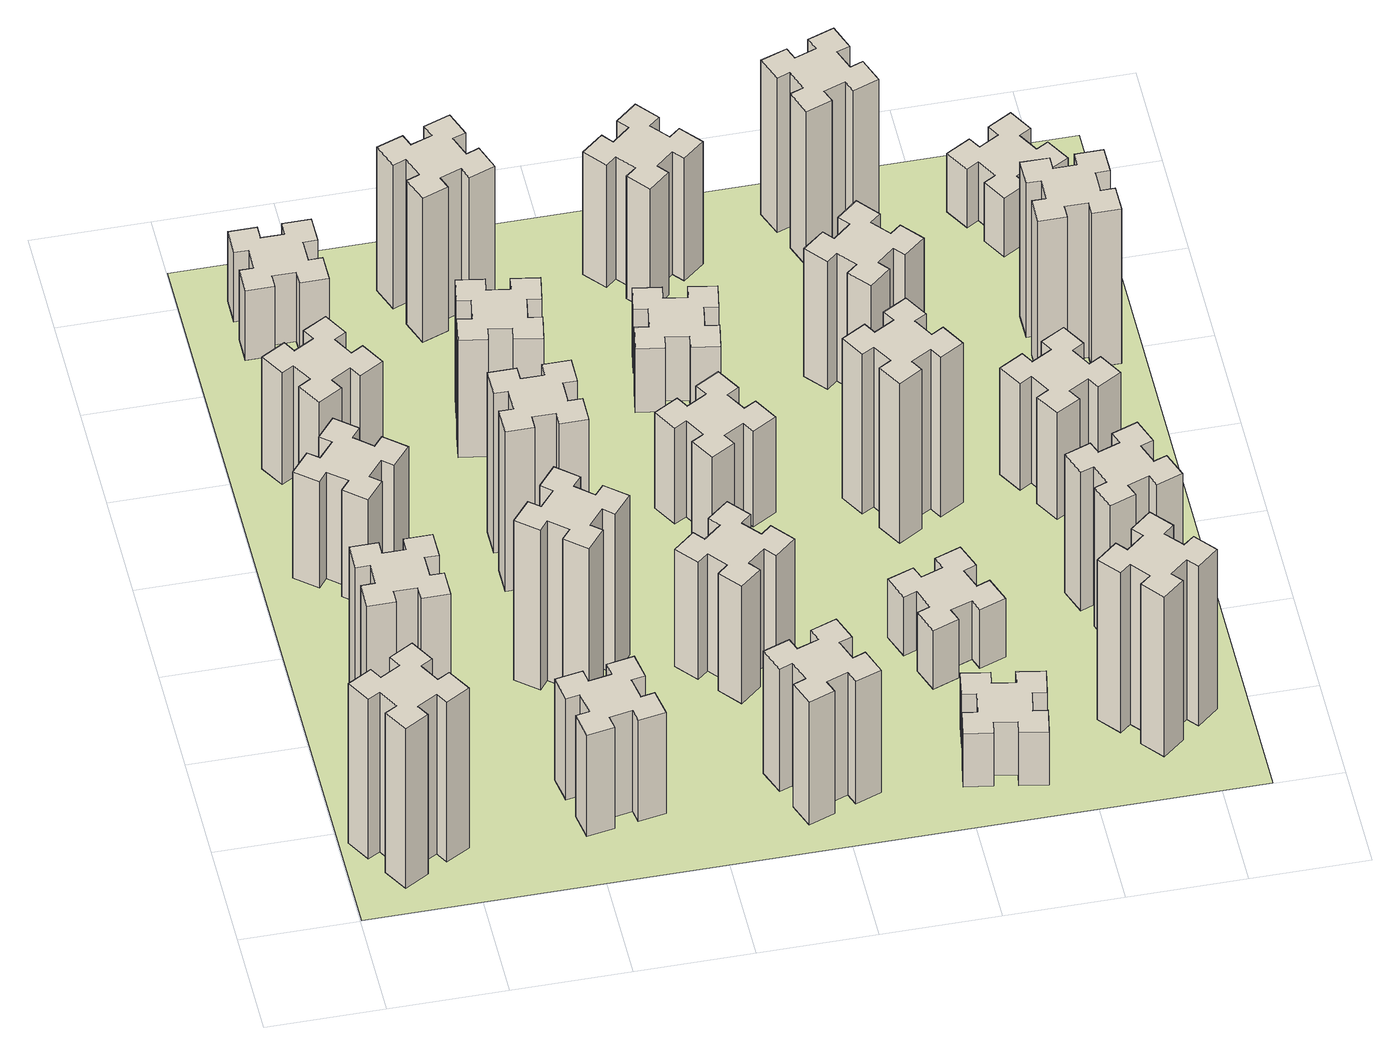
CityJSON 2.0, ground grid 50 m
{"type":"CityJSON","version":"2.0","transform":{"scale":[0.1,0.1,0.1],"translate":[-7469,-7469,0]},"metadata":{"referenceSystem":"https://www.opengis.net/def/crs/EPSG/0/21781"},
"CityObjects":{
"building1":{"type":"Building","attributes":{"class":"1000","function":"1000","usage":"1000","yearOfConstruction":2016,"roofType":"1000","measuredHeight":90,"storeysAboveGround":30,"storeysBelowGround":0},"geometry":[{"type":"Solid","lod":"1","boundaries":[[[[0,1,2,3,4,5,6,7,8,9,10,11,12,13,14,15,16,17,18,19]],[[17,16,20,21]],[[16,15,22,20]],[[15,14,23,22]],[[14,13,24,23]],[[13,12,25,24]],[[12,11,26,25]],[[11,10,27,26]],[[10,9,28,27]],[[9,8,29,28]],[[8,7,30,29]],[[7,6,31,30]],[[6,5,32,31]],[[5,4,33,32]],[[4,3,34,33]],[[3,2,35,34]],[[2,1,36,35]],[[1,0,37,36]],[[0,19,38,37]],[[19,18,39,38]],[[18,17,21,39]],[[24,25,26,27,28,29,30,31,32,33,34,35,36,37,38,39,21,20,22,23]]]]}]},
"building2":{"type":"Building","attributes":{"class":"1000","function":"1000","usage":"1000","yearOfConstruction":2016,"roofType":"1000","measuredHeight":90,"storeysAboveGround":30,"storeysBelowGround":0},"geometry":[{"type":"Solid","lod":"1","boundaries":[[[[40,41,42,43,44,45,46,47,48,49,50,51,52,53,54,55,56,57,58,59]],[[57,56,60,61]],[[56,55,62,60]],[[55,54,63,62]],[[54,53,64,63]],[[53,52,65,64]],[[52,51,66,65]],[[51,50,67,66]],[[50,49,68,67]],[[49,48,69,68]],[[48,47,70,69]],[[47,46,71,70]],[[46,45,72,71]],[[45,44,73,72]],[[44,43,74,73]],[[43,42,75,74]],[[42,41,76,75]],[[41,40,77,76]],[[40,59,78,77]],[[59,58,79,78]],[[58,57,61,79]],[[64,65,66,67,68,69,70,71,72,73,74,75,76,77,78,79,61,60,62,63]]]]}]},
"building3":{"type":"Building","attributes":{"class":"1000","function":"1000","usage":"1000","yearOfConstruction":2016,"roofType":"1000","measuredHeight":60,"storeysAboveGround":30,"storeysBelowGround":0},"geometry":[{"type":"Solid","lod":"1","boundaries":[[[[80,81,82,83,84,85,86,87,88,89,90,91,92,93,94,95,96,97,98,99]],[[97,96,100,101]],[[96,95,102,100]],[[95,94,103,102]],[[94,93,104,103]],[[93,92,105,104]],[[92,91,106,105]],[[91,90,107,106]],[[90,89,108,107]],[[89,88,109,108]],[[88,87,110,109]],[[87,86,111,110]],[[86,85,112,111]],[[85,84,113,112]],[[84,83,114,113]],[[83,82,115,114]],[[82,81,116,115]],[[81,80,117,116]],[[80,99,118,117]],[[99,98,119,118]],[[98,97,101,119]],[[104,105,106,107,108,109,110,111,112,113,114,115,116,117,118,119,101,100,102,103]]]]}]},
"building4":{"type":"Building","attributes":{"class":"1000","function":"1000","usage":"1000","yearOfConstruction":2016,"roofType":"1000","measuredHeight":63,"storeysAboveGround":30,"storeysBelowGround":0},"geometry":[{"type":"Solid","lod":"1","boundaries":[[[[120,121,122,123,124,125,126,127,128,129,130,131,132,133,134,135,136,137,138,139]],[[137,136,140,141]],[[136,135,142,140]],[[135,134,143,142]],[[134,133,144,143]],[[133,132,145,144]],[[132,131,146,145]],[[131,130,147,146]],[[130,129,148,147]],[[129,128,149,148]],[[128,127,150,149]],[[127,126,151,150]],[[126,125,152,151]],[[125,124,153,152]],[[124,123,154,153]],[[123,122,155,154]],[[122,121,156,155]],[[121,120,157,156]],[[120,139,158,157]],[[139,138,159,158]],[[138,137,141,159]],[[144,145,146,147,148,149,150,151,152,153,154,155,156,157,158,159,141,140,142,143]]]]}]},
"building5":{"type":"Building","attributes":{"class":"1000","function":"1000","usage":"1000","yearOfConstruction":2016,"roofType":"1000","measuredHeight":57,"storeysAboveGround":30,"storeysBelowGround":0},"geometry":[{"type":"Solid","lod":"1","boundaries":[[[[160,161,162,163,164,165,166,167,168,169,170,171,172,173,174,175,176,177,178,179]],[[177,176,180,181]],[[176,175,182,180]],[[175,174,183,182]],[[174,173,184,183]],[[173,172,185,184]],[[172,171,186,185]],[[171,170,187,186]],[[170,169,188,187]],[[169,168,189,188]],[[168,167,190,189]],[[167,166,191,190]],[[166,165,192,191]],[[165,164,193,192]],[[164,163,194,193]],[[163,162,195,194]],[[162,161,196,195]],[[161,160,197,196]],[[160,179,198,197]],[[179,178,199,198]],[[178,177,181,199]],[[184,185,186,187,188,189,190,191,192,193,194,195,196,197,198,199,181,180,182,183]]]]}]},
"building6":{"type":"Building","attributes":{"class":"1000","function":"1000","usage":"1000","yearOfConstruction":2016,"roofType":"1000","measuredHeight":39,"storeysAboveGround":30,"storeysBelowGround":0},"geometry":[{"type":"Solid","lod":"1","boundaries":[[[[200,201,202,203,204,205,206,207,208,209,210,211,212,213,214,215,216,217,218,219]],[[217,216,220,221]],[[216,215,222,220]],[[215,214,223,222]],[[214,213,224,223]],[[213,212,225,224]],[[212,211,226,225]],[[211,210,227,226]],[[210,209,228,227]],[[209,208,229,228]],[[208,207,230,229]],[[207,206,231,230]],[[206,205,232,231]],[[205,204,233,232]],[[204,203,234,233]],[[203,202,235,234]],[[202,201,236,235]],[[201,200,237,236]],[[200,219,238,237]],[[219,218,239,238]],[[218,217,221,239]],[[224,225,226,227,228,229,230,231,232,233,234,235,236,237,238,239,221,220,222,223]]]]}]},
"building7":{"type":"Building","attributes":{"class":"1000","function":"1000","usage":"1000","yearOfConstruction":2016,"roofType":"1000","measuredHeight":90,"storeysAboveGround":30,"storeysBelowGround":0},"geometry":[{"type":"Solid","lod":"1","boundaries":[[[[240,241,242,243,244,245,246,247,248,249,250,251,252,253,254,255,256,257,258,259]],[[257,256,260,261]],[[256,255,262,260]],[[255,254,263,262]],[[254,253,264,263]],[[253,252,265,264]],[[252,251,266,265]],[[251,250,267,266]],[[250,249,268,267]],[[249,248,269,268]],[[248,247,270,269]],[[247,246,271,270]],[[246,245,272,271]],[[245,244,273,272]],[[244,243,274,273]],[[243,242,275,274]],[[242,241,276,275]],[[241,240,277,276]],[[240,259,278,277]],[[259,258,279,278]],[[258,257,261,279]],[[264,265,266,267,268,269,270,271,272,273,274,275,276,277,278,279,261,260,262,263]]]]}]},
"building8":{"type":"Building","attributes":{"class":"1000","function":"1000","usage":"1000","yearOfConstruction":2016,"roofType":"1000","measuredHeight":90,"storeysAboveGround":30,"storeysBelowGround":0},"geometry":[{"type":"Solid","lod":"1","boundaries":[[[[280,281,282,283,284,285,286,287,288,289,290,291,292,293,294,295,296,297,298,299]],[[297,296,300,301]],[[296,295,302,300]],[[295,294,303,302]],[[294,293,304,303]],[[293,292,305,304]],[[292,291,306,305]],[[291,290,307,306]],[[290,289,308,307]],[[289,288,309,308]],[[288,287,310,309]],[[287,286,311,310]],[[286,285,312,311]],[[285,284,313,312]],[[284,283,314,313]],[[283,282,315,314]],[[282,281,316,315]],[[281,280,317,316]],[[280,299,318,317]],[[299,298,319,318]],[[298,297,301,319]],[[304,305,306,307,308,309,310,311,312,313,314,315,316,317,318,319,301,300,302,303]]]]}]},
"building9":{"type":"Building","attributes":{"class":"1000","function":"1000","usage":"1000","yearOfConstruction":2016,"roofType":"1000","measuredHeight":66,"storeysAboveGround":30,"storeysBelowGround":0},"geometry":[{"type":"Solid","lod":"1","boundaries":[[[[320,321,322,323,324,325,326,327,328,329,330,331,332,333,334,335,336,337,338,339]],[[337,336,340,341]],[[336,335,342,340]],[[335,334,343,342]],[[334,333,344,343]],[[333,332,345,344]],[[332,331,346,345]],[[331,330,347,346]],[[330,329,348,347]],[[329,328,349,348]],[[328,327,350,349]],[[327,326,351,350]],[[326,325,352,351]],[[325,324,353,352]],[[324,323,354,353]],[[323,322,355,354]],[[322,321,356,355]],[[321,320,357,356]],[[320,339,358,357]],[[339,338,359,358]],[[338,337,341,359]],[[344,345,346,347,348,349,350,351,352,353,354,355,356,357,358,359,341,340,342,343]]]]}]},
"building10":{"type":"Building","attributes":{"class":"1000","function":"1000","usage":"1000","yearOfConstruction":2016,"roofType":"1000","measuredHeight":81,"storeysAboveGround":30,"storeysBelowGround":0},"geometry":[{"type":"Solid","lod":"1","boundaries":[[[[360,361,362,363,364,365,366,367,368,369,370,371,372,373,374,375,376,377,378,379]],[[377,376,380,381]],[[376,375,382,380]],[[375,374,383,382]],[[374,373,384,383]],[[373,372,385,384]],[[372,371,386,385]],[[371,370,387,386]],[[370,369,388,387]],[[369,368,389,388]],[[368,367,390,389]],[[367,366,391,390]],[[366,365,392,391]],[[365,364,393,392]],[[364,363,394,393]],[[363,362,395,394]],[[362,361,396,395]],[[361,360,397,396]],[[360,379,398,397]],[[379,378,399,398]],[[378,377,381,399]],[[384,385,386,387,388,389,390,391,392,393,394,395,396,397,398,399,381,380,382,383]]]]}]},
"building11":{"type":"Building","attributes":{"class":"1000","function":"1000","usage":"1000","yearOfConstruction":2016,"roofType":"1000","measuredHeight":69,"storeysAboveGround":30,"storeysBelowGround":0},"geometry":[{"type":"Solid","lod":"1","boundaries":[[[[400,401,402,403,404,405,406,407,408,409,410,411,412,413,414,415,416,417,418,419]],[[417,416,420,421]],[[416,415,422,420]],[[415,414,423,422]],[[414,413,424,423]],[[413,412,425,424]],[[412,411,426,425]],[[411,410,427,426]],[[410,409,428,427]],[[409,408,429,428]],[[408,407,430,429]],[[407,406,431,430]],[[406,405,432,431]],[[405,404,433,432]],[[404,403,434,433]],[[403,402,435,434]],[[402,401,436,435]],[[401,400,437,436]],[[400,419,438,437]],[[419,418,439,438]],[[418,417,421,439]],[[424,425,426,427,428,429,430,431,432,433,434,435,436,437,438,439,421,420,422,423]]]]}]},
"building12":{"type":"Building","attributes":{"class":"1000","function":"1000","usage":"1000","yearOfConstruction":2016,"roofType":"1000","measuredHeight":66,"storeysAboveGround":30,"storeysBelowGround":0},"geometry":[{"type":"Solid","lod":"1","boundaries":[[[[440,441,442,443,444,445,446,447,448,449,450,451,452,453,454,455,456,457,458,459]],[[457,456,460,461]],[[456,455,462,460]],[[455,454,463,462]],[[454,453,464,463]],[[453,452,465,464]],[[452,451,466,465]],[[451,450,467,466]],[[450,449,468,467]],[[449,448,469,468]],[[448,447,470,469]],[[447,446,471,470]],[[446,445,472,471]],[[445,444,473,472]],[[444,443,474,473]],[[443,442,475,474]],[[442,441,476,475]],[[441,440,477,476]],[[440,459,478,477]],[[459,458,479,478]],[[458,457,461,479]],[[464,465,466,467,468,469,470,471,472,473,474,475,476,477,478,479,461,460,462,463]]]]}]},
"building13":{"type":"Building","attributes":{"class":"1000","function":"1000","usage":"1000","yearOfConstruction":2016,"roofType":"1000","measuredHeight":54,"storeysAboveGround":30,"storeysBelowGround":0},"geometry":[{"type":"Solid","lod":"1","boundaries":[[[[480,481,482,483,484,485,486,487,488,489,490,491,492,493,494,495,496,497,498,499]],[[497,496,500,501]],[[496,495,502,500]],[[495,494,503,502]],[[494,493,504,503]],[[493,492,505,504]],[[492,491,506,505]],[[491,490,507,506]],[[490,489,508,507]],[[489,488,509,508]],[[488,487,510,509]],[[487,486,511,510]],[[486,485,512,511]],[[485,484,513,512]],[[484,483,514,513]],[[483,482,515,514]],[[482,481,516,515]],[[481,480,517,516]],[[480,499,518,517]],[[499,498,519,518]],[[498,497,501,519]],[[504,505,506,507,508,509,510,511,512,513,514,515,516,517,518,519,501,500,502,503]]]]}]},
"building14":{"type":"Building","attributes":{"class":"1000","function":"1000","usage":"1000","yearOfConstruction":2016,"roofType":"1000","measuredHeight":36,"storeysAboveGround":30,"storeysBelowGround":0},"geometry":[{"type":"Solid","lod":"1","boundaries":[[[[520,521,522,523,524,525,526,527,528,529,530,531,532,533,534,535,536,537,538,539]],[[537,536,540,541]],[[536,535,542,540]],[[535,534,543,542]],[[534,533,544,543]],[[533,532,545,544]],[[532,531,546,545]],[[531,530,547,546]],[[530,529,548,547]],[[529,528,549,548]],[[528,527,550,549]],[[527,526,551,550]],[[526,525,552,551]],[[525,524,553,552]],[[524,523,554,553]],[[523,522,555,554]],[[522,521,556,555]],[[521,520,557,556]],[[520,539,558,557]],[[539,538,559,558]],[[538,537,541,559]],[[544,545,546,547,548,549,550,551,552,553,554,555,556,557,558,559,541,540,542,543]]]]}]},
"building15":{"type":"Building","attributes":{"class":"1000","function":"1000","usage":"1000","yearOfConstruction":2016,"roofType":"1000","measuredHeight":30,"storeysAboveGround":30,"storeysBelowGround":0},"geometry":[{"type":"Solid","lod":"1","boundaries":[[[[560,561,562,563,564,565,566,567,568,569,570,571,572,573,574,575,576,577,578,579]],[[577,576,580,581]],[[576,575,582,580]],[[575,574,583,582]],[[574,573,584,583]],[[573,572,585,584]],[[572,571,586,585]],[[571,570,587,586]],[[570,569,588,587]],[[569,568,589,588]],[[568,567,590,589]],[[567,566,591,590]],[[566,565,592,591]],[[565,564,593,592]],[[564,563,594,593]],[[563,562,595,594]],[[562,561,596,595]],[[561,560,597,596]],[[560,579,598,597]],[[579,578,599,598]],[[578,577,581,599]],[[584,585,586,587,588,589,590,591,592,593,594,595,596,597,598,599,581,580,582,583]]]]}]},
"building16":{"type":"Building","attributes":{"class":"1000","function":"1000","usage":"1000","yearOfConstruction":2016,"roofType":"1000","measuredHeight":69,"storeysAboveGround":30,"storeysBelowGround":0},"geometry":[{"type":"Solid","lod":"1","boundaries":[[[[600,601,602,603,604,605,606,607,608,609,610,611,612,613,614,615,616,617,618,619]],[[617,616,620,621]],[[616,615,622,620]],[[615,614,623,622]],[[614,613,624,623]],[[613,612,625,624]],[[612,611,626,625]],[[611,610,627,626]],[[610,609,628,627]],[[609,608,629,628]],[[608,607,630,629]],[[607,606,631,630]],[[606,605,632,631]],[[605,604,633,632]],[[604,603,634,633]],[[603,602,635,634]],[[602,601,636,635]],[[601,600,637,636]],[[600,619,638,637]],[[619,618,639,638]],[[618,617,621,639]],[[624,625,626,627,628,629,630,631,632,633,634,635,636,637,638,639,621,620,622,623]]]]}]},
"building17":{"type":"Building","attributes":{"class":"1000","function":"1000","usage":"1000","yearOfConstruction":2016,"roofType":"1000","measuredHeight":33,"storeysAboveGround":30,"storeysBelowGround":0},"geometry":[{"type":"Solid","lod":"1","boundaries":[[[[640,641,642,643,644,645,646,647,648,649,650,651,652,653,654,655,656,657,658,659]],[[657,656,660,661]],[[656,655,662,660]],[[655,654,663,662]],[[654,653,664,663]],[[653,652,665,664]],[[652,651,666,665]],[[651,650,667,666]],[[650,649,668,667]],[[649,648,669,668]],[[648,647,670,669]],[[647,646,671,670]],[[646,645,672,671]],[[645,644,673,672]],[[644,643,674,673]],[[643,642,675,674]],[[642,641,676,675]],[[641,640,677,676]],[[640,659,678,677]],[[659,658,679,678]],[[658,657,661,679]],[[664,665,666,667,668,669,670,671,672,673,674,675,676,677,678,679,661,660,662,663]]]]}]},
"building18":{"type":"Building","attributes":{"class":"1000","function":"1000","usage":"1000","yearOfConstruction":2016,"roofType":"1000","measuredHeight":90,"storeysAboveGround":30,"storeysBelowGround":0},"geometry":[{"type":"Solid","lod":"1","boundaries":[[[[680,681,682,683,684,685,686,687,688,689,690,691,692,693,694,695,696,697,698,699]],[[697,696,700,701]],[[696,695,702,700]],[[695,694,703,702]],[[694,693,704,703]],[[693,692,705,704]],[[692,691,706,705]],[[691,690,707,706]],[[690,689,708,707]],[[689,688,709,708]],[[688,687,710,709]],[[687,686,711,710]],[[686,685,712,711]],[[685,684,713,712]],[[684,683,714,713]],[[683,682,715,714]],[[682,681,716,715]],[[681,680,717,716]],[[680,699,718,717]],[[699,698,719,718]],[[698,697,701,719]],[[704,705,706,707,708,709,710,711,712,713,714,715,716,717,718,719,701,700,702,703]]]]}]},
"building19":{"type":"Building","attributes":{"class":"1000","function":"1000","usage":"1000","yearOfConstruction":2016,"roofType":"1000","measuredHeight":72,"storeysAboveGround":30,"storeysBelowGround":0},"geometry":[{"type":"Solid","lod":"1","boundaries":[[[[720,721,722,723,724,725,726,727,728,729,730,731,732,733,734,735,736,737,738,739]],[[737,736,740,741]],[[736,735,742,740]],[[735,734,743,742]],[[734,733,744,743]],[[733,732,745,744]],[[732,731,746,745]],[[731,730,747,746]],[[730,729,748,747]],[[729,728,749,748]],[[728,727,750,749]],[[727,726,751,750]],[[726,725,752,751]],[[725,724,753,752]],[[724,723,754,753]],[[723,722,755,754]],[[722,721,756,755]],[[721,720,757,756]],[[720,739,758,757]],[[739,738,759,758]],[[738,737,741,759]],[[744,745,746,747,748,749,750,751,752,753,754,755,756,757,758,759,741,740,742,743]]]]}]},
"building20":{"type":"Building","attributes":{"class":"1000","function":"1000","usage":"1000","yearOfConstruction":2016,"roofType":"1000","measuredHeight":90,"storeysAboveGround":30,"storeysBelowGround":0},"geometry":[{"type":"Solid","lod":"1","boundaries":[[[[760,761,762,763,764,765,766,767,768,769,770,771,772,773,774,775,776,777,778,779]],[[777,776,780,781]],[[776,775,782,780]],[[775,774,783,782]],[[774,773,784,783]],[[773,772,785,784]],[[772,771,786,785]],[[771,770,787,786]],[[770,769,788,787]],[[769,768,789,788]],[[768,767,790,789]],[[767,766,791,790]],[[766,765,792,791]],[[765,764,793,792]],[[764,763,794,793]],[[763,762,795,794]],[[762,761,796,795]],[[761,760,797,796]],[[760,779,798,797]],[[779,778,799,798]],[[778,777,781,799]],[[784,785,786,787,788,789,790,791,792,793,794,795,796,797,798,799,781,780,782,783]]]]}]},
"building21":{"type":"Building","attributes":{"class":"1000","function":"1000","usage":"1000","yearOfConstruction":2016,"roofType":"1000","measuredHeight":87,"storeysAboveGround":30,"storeysBelowGround":0},"geometry":[{"type":"Solid","lod":"1","boundaries":[[[[800,801,802,803,804,805,806,807,808,809,810,811,812,813,814,815,816,817,818,819]],[[817,816,820,821]],[[816,815,822,820]],[[815,814,823,822]],[[814,813,824,823]],[[813,812,825,824]],[[812,811,826,825]],[[811,810,827,826]],[[810,809,828,827]],[[809,808,829,828]],[[808,807,830,829]],[[807,806,831,830]],[[806,805,832,831]],[[805,804,833,832]],[[804,803,834,833]],[[803,802,835,834]],[[802,801,836,835]],[[801,800,837,836]],[[800,819,838,837]],[[819,818,839,838]],[[818,817,821,839]],[[824,825,826,827,828,829,830,831,832,833,834,835,836,837,838,839,821,820,822,823]]]]}]},
"building22":{"type":"Building","attributes":{"class":"1000","function":"1000","usage":"1000","yearOfConstruction":2016,"roofType":"1000","measuredHeight":78,"storeysAboveGround":30,"storeysBelowGround":0},"geometry":[{"type":"Solid","lod":"1","boundaries":[[[[840,841,842,843,844,845,846,847,848,849,850,851,852,853,854,855,856,857,858,859]],[[857,856,860,861]],[[856,855,862,860]],[[855,854,863,862]],[[854,853,864,863]],[[853,852,865,864]],[[852,851,866,865]],[[851,850,867,866]],[[850,849,868,867]],[[849,848,869,868]],[[848,847,870,869]],[[847,846,871,870]],[[846,845,872,871]],[[845,844,873,872]],[[844,843,874,873]],[[843,842,875,874]],[[842,841,876,875]],[[841,840,877,876]],[[840,859,878,877]],[[859,858,879,878]],[[858,857,861,879]],[[864,865,866,867,868,869,870,871,872,873,874,875,876,877,878,879,861,860,862,863]]]]}]},
"building23":{"type":"Building","attributes":{"class":"1000","function":"1000","usage":"1000","yearOfConstruction":2016,"roofType":"1000","measuredHeight":60,"storeysAboveGround":30,"storeysBelowGround":0},"geometry":[{"type":"Solid","lod":"1","boundaries":[[[[880,881,882,883,884,885,886,887,888,889,890,891,892,893,894,895,896,897,898,899]],[[897,896,900,901]],[[896,895,902,900]],[[895,894,903,902]],[[894,893,904,903]],[[893,892,905,904]],[[892,891,906,905]],[[891,890,907,906]],[[890,889,908,907]],[[889,888,909,908]],[[888,887,910,909]],[[887,886,911,910]],[[886,885,912,911]],[[885,884,913,912]],[[884,883,914,913]],[[883,882,915,914]],[[882,881,916,915]],[[881,880,917,916]],[[880,899,918,917]],[[899,898,919,918]],[[898,897,901,919]],[[904,905,906,907,908,909,910,911,912,913,914,915,916,917,918,919,901,900,902,903]]]]}]},
"building24":{"type":"Building","attributes":{"class":"1000","function":"1000","usage":"1000","yearOfConstruction":2016,"roofType":"1000","measuredHeight":87,"storeysAboveGround":30,"storeysBelowGround":0},"geometry":[{"type":"Solid","lod":"1","boundaries":[[[[920,921,922,923,924,925,926,927,928,929,930,931,932,933,934,935,936,937,938,939]],[[937,936,940,941]],[[936,935,942,940]],[[935,934,943,942]],[[934,933,944,943]],[[933,932,945,944]],[[932,931,946,945]],[[931,930,947,946]],[[930,929,948,947]],[[929,928,949,948]],[[928,927,950,949]],[[927,926,951,950]],[[926,925,952,951]],[[925,924,953,952]],[[924,923,954,953]],[[923,922,955,954]],[[922,921,956,955]],[[921,920,957,956]],[[920,939,958,957]],[[939,938,959,958]],[[938,937,941,959]],[[944,945,946,947,948,949,950,951,952,953,954,955,956,957,958,959,941,940,942,943]]]]}]},
"building25":{"type":"Building","attributes":{"class":"1000","function":"1000","usage":"1000","yearOfConstruction":2016,"roofType":"1000","measuredHeight":33,"storeysAboveGround":30,"storeysBelowGround":0},"geometry":[{"type":"Solid","lod":"1","boundaries":[[[[960,961,962,963,964,965,966,967,968,969,970,971,972,973,974,975,976,977,978,979]],[[977,976,980,981]],[[976,975,982,980]],[[975,974,983,982]],[[974,973,984,983]],[[973,972,985,984]],[[972,971,986,985]],[[971,970,987,986]],[[970,969,988,987]],[[969,968,989,988]],[[968,967,990,989]],[[967,966,991,990]],[[966,965,992,991]],[[965,964,993,992]],[[964,963,994,993]],[[963,962,995,994]],[[962,961,996,995]],[[961,960,997,996]],[[960,979,998,997]],[[979,978,999,998]],[[978,977,981,999]],[[984,985,986,987,988,989,990,991,992,993,994,995,996,997,998,999,981,980,982,983]]]]}]},
"landuse1":{"type":"LandUse","attributes":{"name":"plot1","function":"1010"},"geometry":[{"type":"MultiSurface","lod":"1","boundaries":[[[1000,1001,1002,1003]]]}]}
},
"vertices":[
[155,364,0],[205,277,0],[153,247,0],[213,143,0],[317,203,0],[287,255,0],[374,305,0],[404,253,0],[508,313,0],[448,417,0],[396,387,0],[346,474,0],[398,504,0],[338,608,0],[234,548,0],[264,496,0],[177,446,0],[147,498,0],[43,438,0],[103,334,0],[177,446,900],[147,498,900],[264,496,900],[234,548,900],[338,608,900],[398,504,900],[346,474,900],[396,387,900],[448,417,900],[508,313,900],[404,253,900],[374,305,900],[287,255,900],[317,203,900],[213,143,900],[153,247,900],[205,277,900],[155,364,900],[103,334,900],[43,438,900],
[265,1065,0],[265,965,0],[205,965,0],[205,845,0],[325,845,0],[325,905,0],[425,905,0],[425,845,0],[545,845,0],[545,965,0],[485,965,0],[485,1065,0],[545,1065,0],[545,1185,0],[425,1185,0],[425,1125,0],[325,1125,0],[325,1185,0],[205,1185,0],[205,1065,0],[325,1125,900],[325,1185,900],[425,1125,900],[425,1185,900],[545,1185,900],[545,1065,900],[485,1065,900],[485,965,900],[545,965,900],[545,845,900],[425,845,900],[425,905,900],[325,905,900],[325,845,900],[205,845,900],[205,965,900],[265,965,900],[265,1065,900],[205,1065,900],[205,1185,900],
[427,1846,0],[492,1923,0],[538,1884,0],[615,1976,0],[523,2053,0],[484,2007,0],[408,2072,0],[446,2118,0],[354,2195,0],[277,2103,0],[323,2064,0],[259,1988,0],[213,2026,0],[136,1934,0],[228,1857,0],[266,1903,0],[343,1839,0],[304,1793,0],[396,1716,0],[473,1808,0],[343,1839,600],[304,1793,600],[266,1903,600],[228,1857,600],[136,1934,600],[213,2026,600],[259,1988,600],[323,2064,600],[277,2103,600],[354,2195,600],[446,2118,600],[408,2072,600],[484,2007,600],[523,2053,600],[615,1976,600],[538,1884,600],[492,1923,600],[427,1846,600],[473,1808,600],[396,1716,600],
[496,2507,0],[446,2594,0],[498,2624,0],[438,2728,0],[334,2668,0],[364,2616,0],[277,2566,0],[247,2618,0],[143,2558,0],[203,2454,0],[255,2484,0],[305,2397,0],[253,2367,0],[313,2263,0],[417,2323,0],[387,2375,0],[474,2425,0],[504,2373,0],[608,2433,0],[548,2537,0],[474,2425,630],[504,2373,630],[387,2375,630],[417,2323,630],[313,2263,630],[253,2367,630],[305,2397,630],[255,2484,630],[203,2454,630],[143,2558,630],[247,2618,630],[277,2566,630],[364,2616,630],[334,2668,630],[438,2728,630],[498,2624,630],[446,2594,630],[496,2507,630],[548,2537,630],[608,2433,630],
[1085,358,0],[1184,376,0],[1194,317,0],[1312,337,0],[1291,456,0],[1232,445,0],[1215,544,0],[1274,554,0],[1253,672,0],[1135,651,0],[1145,592,0],[1047,575,0],[1037,634,0],[918,613,0],[939,495,0],[998,505,0],[1016,407,0],[957,397,0],[977,278,0],[1096,299,0],[1016,407,570],[957,397,570],[998,505,570],[939,495,570],[918,613,570],[1037,634,570],[1047,575,570],[1145,592,570],[1135,651,570],[1253,672,570],[1274,554,570],[1215,544,570],[1232,445,570],[1291,456,570],[1312,337,570],[1194,317,570],[1184,376,570],[1085,358,570],[1096,299,570],[977,278,570],
[265,3385,0],[265,3285,0],[205,3285,0],[205,3165,0],[325,3165,0],[325,3225,0],[425,3225,0],[425,3165,0],[545,3165,0],[545,3285,0],[485,3285,0],[485,3385,0],[545,3385,0],[545,3505,0],[425,3505,0],[425,3445,0],[325,3445,0],[325,3505,0],[205,3505,0],[205,3385,0],[325,3445,390],[325,3505,390],[425,3445,390],[425,3505,390],[545,3505,390],[545,3385,390],[485,3385,390],[485,3285,390],[545,3285,390],[545,3165,390],[425,3165,390],[425,3225,390],[325,3225,390],[325,3165,390],[205,3165,390],[205,3285,390],[265,3285,390],[265,3385,390],[205,3385,390],[205,3505,390],
[1224,1267,0],[1148,1332,0],[1186,1378,0],[1094,1455,0],[1017,1363,0],[1063,1324,0],[999,1248,0],[953,1286,0],[876,1194,0],[968,1117,0],[1006,1163,0],[1083,1099,0],[1044,1053,0],[1136,976,0],[1213,1068,0],[1167,1106,0],[1232,1183,0],[1278,1144,0],[1355,1236,0],[1263,1313,0],[1232,1183,900],[1278,1144,900],[1167,1106,900],[1213,1068,900],[1136,976,900],[1044,1053,900],[1083,1099,900],[1006,1163,900],[968,1117,900],[876,1194,900],[953,1286,900],[999,1248,900],[1063,1324,900],[1017,1363,900],[1094,1455,900],[1186,1378,900],[1148,1332,900],[1224,1267,900],[1263,1313,900],[1355,1236,900],
[1165,1965,0],[1065,1965,0],[1065,2025,0],[945,2025,0],[945,1905,0],[1005,1905,0],[1005,1805,0],[945,1805,0],[945,1685,0],[1065,1685,0],[1065,1745,0],[1165,1745,0],[1165,1685,0],[1285,1685,0],[1285,1805,0],[1225,1805,0],[1225,1905,0],[1285,1905,0],[1285,2025,0],[1165,2025,0],[1225,1905,900],[1285,1905,900],[1225,1805,900],[1285,1805,900],[1285,1685,900],[1165,1685,900],[1165,1745,900],[1065,1745,900],[1065,1685,900],[945,1685,900],[945,1805,900],[1005,1805,900],[1005,1905,900],[945,1905,900],[945,2025,900],[1065,2025,900],[1065,1965,900],[1165,1965,900],[1165,2025,900],[1285,2025,900],
[1016,2664,0],[998,2565,0],[939,2576,0],[918,2457,0],[1037,2437,0],[1047,2496,0],[1145,2478,0],[1135,2419,0],[1253,2398,0],[1274,2517,0],[1215,2527,0],[1232,2625,0],[1291,2615,0],[1312,2733,0],[1194,2754,0],[1184,2695,0],[1085,2712,0],[1096,2771,0],[977,2792,0],[957,2674,0],[1085,2712,660],[1096,2771,660],[1184,2695,660],[1194,2754,660],[1312,2733,660],[1291,2615,660],[1232,2625,660],[1215,2527,660],[1274,2517,660],[1253,2398,660],[1135,2419,660],[1145,2478,660],[1047,2496,660],[1037,2437,660],[918,2457,660],[939,2576,660],[998,2565,660],[1016,2664,660],[957,2674,660],[977,2792,660],
[1006,3215,0],[1100,3249,0],[1120,3193,0],[1233,3234,0],[1192,3347,0],[1136,3326,0],[1102,3420,0],[1158,3440,0],[1117,3553,0],[1004,3512,0],[1025,3456,0],[931,3422,0],[910,3478,0],[797,3437,0],[839,3324,0],[895,3345,0],[929,3251,0],[873,3230,0],[914,3117,0],[1027,3159,0],[929,3251,810],[873,3230,810],[895,3345,810],[839,3324,810],[797,3437,810],[910,3478,810],[931,3422,810],[1025,3456,810],[1004,3512,810],[1117,3553,810],[1158,3440,810],[1102,3420,810],[1136,3326,810],[1192,3347,810],[1233,3234,810],[1120,3193,810],[1100,3249,810],[1006,3215,810],[1027,3159,810],[914,3117,810],
[1965,496,0],[1871,462,0],[1850,518,0],[1737,477,0],[1779,364,0],[1835,385,0],[1869,291,0],[1813,270,0],[1854,157,0],[1967,199,0],[1946,255,0],[2040,289,0],[2060,233,0],[2173,274,0],[2132,387,0],[2076,366,0],[2042,460,0],[2098,480,0],[2057,593,0],[1944,552,0],[2042,460,690],[2098,480,690],[2076,366,690],[2132,387,690],[2173,274,690],[2060,233,690],[2040,289,690],[1946,255,690],[1967,199,690],[1854,157,690],[1813,270,690],[1869,291,690],[1835,385,690],[1779,364,690],[1737,477,690],[1850,518,690],[1871,462,690],[1965,496,690],[1944,552,690],[2057,593,690],
[1788,999,0],[1864,1063,0],[1903,1017,0],[1995,1094,0],[1918,1186,0],[1872,1148,0],[1807,1224,0],[1853,1263,0],[1776,1355,0],[1684,1278,0],[1723,1232,0],[1646,1167,0],[1608,1213,0],[1516,1136,0],[1593,1044,0],[1639,1083,0],[1703,1006,0],[1657,968,0],[1734,876,0],[1826,953,0],[1703,1006,660],[1657,968,660],[1639,1083,660],[1593,1044,660],[1516,1136,660],[1608,1213,660],[1646,1167,660],[1723,1232,660],[1684,1278,660],[1776,1355,660],[1853,1263,660],[1807,1224,660],[1872,1148,660],[1918,1186,660],[1995,1094,660],[1903,1017,660],[1864,1063,660],[1788,999,660],[1826,953,660],[1734,876,660],
[1844,2076,0],[1757,2026,0],[1727,2078,0],[1623,2018,0],[1683,1914,0],[1735,1944,0],[1785,1857,0],[1733,1827,0],[1793,1723,0],[1897,1783,0],[1867,1835,0],[1954,1885,0],[1984,1833,0],[2088,1893,0],[2028,1997,0],[1976,1967,0],[1926,2054,0],[1978,2084,0],[1918,2188,0],[1814,2128,0],[1926,2054,540],[1978,2084,540],[1976,1967,540],[2028,1997,540],[2088,1893,540],[1984,1833,540],[1954,1885,540],[1867,1835,540],[1897,1783,540],[1793,1723,540],[1733,1827,540],[1785,1857,540],[1735,1944,540],[1683,1914,540],[1623,2018,540],[1727,2078,540],[1757,2026,540],[1844,2076,540],[1814,2128,540],[1918,2188,540],
[1756,2764,0],[1738,2665,0],[1679,2676,0],[1658,2557,0],[1777,2537,0],[1787,2596,0],[1885,2578,0],[1875,2519,0],[1993,2498,0],[2014,2617,0],[1955,2627,0],[1972,2725,0],[2031,2715,0],[2052,2833,0],[1934,2854,0],[1924,2795,0],[1825,2812,0],[1836,2871,0],[1717,2892,0],[1697,2774,0],[1825,2812,360],[1836,2871,360],[1924,2795,360],[1934,2854,360],[2052,2833,360],[2031,2715,360],[1972,2725,360],[1955,2627,360],[2014,2617,360],[1993,2498,360],[1875,2519,360],[1885,2578,360],[1787,2596,360],[1777,2537,360],[1658,2557,360],[1679,2676,360],[1738,2665,360],[1756,2764,360],[1697,2774,360],[1717,2892,360],
[2596,444,0],[2578,345,0],[2519,356,0],[2498,237,0],[2617,217,0],[2627,276,0],[2725,258,0],[2715,199,0],[2833,178,0],[2854,297,0],[2795,307,0],[2812,405,0],[2871,395,0],[2892,513,0],[2774,534,0],[2764,475,0],[2665,492,0],[2676,551,0],[2557,572,0],[2537,454,0],[2665,492,300],[2676,551,300],[2764,475,300],[2774,534,300],[2892,513,300],[2871,395,300],[2812,405,300],[2795,307,300],[2854,297,300],[2833,178,300],[2715,199,300],[2725,258,300],[2627,276,300],[2617,217,300],[2498,237,300],[2519,356,300],[2578,345,300],[2596,444,300],[2537,454,300],[2557,572,300],
[1888,3219,0],[1964,3283,0],[2003,3237,0],[2095,3314,0],[2018,3406,0],[1972,3368,0],[1907,3444,0],[1953,3483,0],[1876,3575,0],[1784,3498,0],[1823,3452,0],[1746,3387,0],[1708,3433,0],[1616,3356,0],[1693,3264,0],[1739,3303,0],[1803,3226,0],[1757,3188,0],[1834,3096,0],[1926,3173,0],[1803,3226,690],[1757,3188,690],[1739,3303,690],[1693,3264,690],[1616,3356,690],[1708,3433,690],[1746,3387,690],[1823,3452,690],[1784,3498,690],[1876,3575,690],[1953,3483,690],[1907,3444,690],[1972,3368,690],[2018,3406,690],[2095,3314,690],[2003,3237,690],[1964,3283,690],[1888,3219,690],[1926,3173,690],[1834,3096,690],
[2716,1006,0],[2682,1100,0],[2738,1120,0],[2697,1233,0],[2584,1192,0],[2605,1136,0],[2511,1102,0],[2490,1158,0],[2377,1117,0],[2419,1004,0],[2475,1025,0],[2509,931,0],[2453,910,0],[2494,797,0],[2607,839,0],[2586,895,0],[2680,929,0],[2700,873,0],[2813,914,0],[2772,1027,0],[2680,929,330],[2700,873,330],[2586,895,330],[2607,839,330],[2494,797,330],[2453,910,330],[2509,931,330],[2475,1025,330],[2419,1004,330],[2377,1117,330],[2490,1158,330],[2511,1102,330],[2605,1136,330],[2584,1192,330],[2697,1233,330],[2738,1120,330],[2682,1100,330],[2716,1006,330],[2772,1027,330],[2813,914,330],
[2607,1735,0],[2694,1785,0],[2724,1733,0],[2828,1793,0],[2768,1897,0],[2716,1867,0],[2666,1954,0],[2718,1984,0],[2658,2088,0],[2554,2028,0],[2584,1976,0],[2497,1926,0],[2467,1978,0],[2363,1918,0],[2423,1814,0],[2475,1844,0],[2525,1757,0],[2473,1727,0],[2533,1623,0],[2637,1683,0],[2525,1757,900],[2473,1727,900],[2475,1844,900],[2423,1814,900],[2363,1918,900],[2467,1978,900],[2497,1926,900],[2584,1976,900],[2554,2028,900],[2658,2088,900],[2718,1984,900],[2666,1954,900],[2716,1867,900],[2768,1897,900],[2828,1793,900],[2724,1733,900],[2694,1785,900],[2607,1735,900],[2637,1683,900],[2533,1623,900],
[2563,2712,0],[2486,2647,0],[2448,2693,0],[2356,2616,0],[2433,2524,0],[2479,2563,0],[2543,2486,0],[2497,2448,0],[2574,2356,0],[2666,2433,0],[2628,2479,0],[2704,2543,0],[2743,2497,0],[2835,2574,0],[2758,2666,0],[2712,2628,0],[2647,2704,0],[2693,2743,0],[2616,2835,0],[2524,2758,0],[2647,2704,720],[2693,2743,720],[2712,2628,720],[2758,2666,720],[2835,2574,720],[2743,2497,720],[2704,2543,720],[2628,2479,720],[2666,2433,720],[2574,2356,720],[2497,2448,720],[2543,2486,720],[2479,2563,720],[2433,2524,720],[2356,2616,720],[2448,2693,720],[2486,2647,720],[2563,2712,720],[2524,2758,720],[2616,2835,720],
[3368,359,0],[3444,423,0],[3483,377,0],[3575,454,0],[3498,546,0],[3452,508,0],[3387,584,0],[3433,623,0],[3356,715,0],[3264,638,0],[3303,592,0],[3226,527,0],[3188,573,0],[3096,496,0],[3173,404,0],[3219,443,0],[3283,366,0],[3237,328,0],[3314,236,0],[3406,313,0],[3283,366,900],[3237,328,900],[3219,443,900],[3173,404,900],[3096,496,900],[3188,573,900],[3226,527,900],[3303,592,900],[3264,638,900],[3356,715,900],[3433,623,900],[3387,584,900],[3452,508,900],[3498,546,900],[3575,454,900],[3483,377,900],[3444,423,900],[3368,359,900],[3406,313,900],[3314,236,900],
[2716,3426,0],[2682,3520,0],[2738,3540,0],[2697,3653,0],[2584,3612,0],[2605,3556,0],[2511,3522,0],[2490,3578,0],[2377,3537,0],[2419,3424,0],[2475,3445,0],[2509,3351,0],[2453,3330,0],[2494,3217,0],[2607,3259,0],[2586,3315,0],[2680,3349,0],[2700,3293,0],[2813,3334,0],[2772,3447,0],[2680,3349,870],[2700,3293,870],[2586,3315,870],[2607,3259,870],[2494,3217,870],[2453,3330,870],[2509,3351,870],[2475,3445,870],[2419,3424,870],[2377,3537,870],[2490,3578,870],[2511,3522,870],[2605,3556,870],[2584,3612,870],[2697,3653,870],[2738,3540,870],[2682,3520,870],[2716,3426,870],[2772,3447,870],[2813,3334,870],
[3215,1125,0],[3249,1031,0],[3193,1010,0],[3234,897,0],[3347,939,0],[3326,995,0],[3420,1029,0],[3440,973,0],[3553,1014,0],[3512,1127,0],[3456,1106,0],[3422,1200,0],[3478,1220,0],[3437,1333,0],[3324,1292,0],[3345,1236,0],[3251,1202,0],[3230,1258,0],[3117,1217,0],[3159,1104,0],[3251,1202,780],[3230,1258,780],[3345,1236,780],[3324,1292,780],[3437,1333,780],[3478,1220,780],[3422,1200,780],[3456,1106,780],[3512,1127,780],[3553,1014,780],[3440,973,780],[3420,1029,780],[3326,995,780],[3347,939,780],[3234,897,780],[3193,1010,780],[3249,1031,780],[3215,1125,780],[3159,1104,780],[3117,1217,780],
[3224,1976,0],[3137,1926,0],[3107,1978,0],[3003,1918,0],[3063,1814,0],[3115,1844,0],[3165,1757,0],[3113,1727,0],[3173,1623,0],[3277,1683,0],[3247,1735,0],[3334,1785,0],[3364,1733,0],[3468,1793,0],[3408,1897,0],[3356,1867,0],[3306,1954,0],[3358,1984,0],[3298,2088,0],[3194,2028,0],[3306,1954,600],[3358,1984,600],[3356,1867,600],[3408,1897,600],[3468,1793,600],[3364,1733,600],[3334,1785,600],[3247,1735,600],[3277,1683,600],[3173,1623,600],[3113,1727,600],[3165,1757,600],[3115,1844,600],[3063,1814,600],[3003,1918,600],[3107,1978,600],[3137,1926,600],[3224,1976,600],[3194,2028,600],[3298,2088,600],
[3485,2705,0],[3385,2705,0],[3385,2765,0],[3265,2765,0],[3265,2645,0],[3325,2645,0],[3325,2545,0],[3265,2545,0],[3265,2425,0],[3385,2425,0],[3385,2485,0],[3485,2485,0],[3485,2425,0],[3605,2425,0],[3605,2545,0],[3545,2545,0],[3545,2645,0],[3605,2645,0],[3605,2765,0],[3485,2765,0],[3545,2645,870],[3605,2645,870],[3545,2545,870],[3605,2545,870],[3605,2425,870],[3485,2425,870],[3485,2485,870],[3385,2485,870],[3385,2425,870],[3265,2425,870],[3265,2545,870],[3325,2545,870],[3325,2645,870],[3265,2645,870],[3265,2765,870],[3385,2765,870],[3385,2705,870],[3485,2705,870],[3485,2765,870],[3605,2765,870],
[3347,3215,0],[3434,3265,0],[3464,3213,0],[3568,3273,0],[3508,3377,0],[3456,3347,0],[3406,3434,0],[3458,3464,0],[3398,3568,0],[3294,3508,0],[3324,3456,0],[3237,3406,0],[3207,3458,0],[3103,3398,0],[3163,3294,0],[3215,3324,0],[3265,3237,0],[3213,3207,0],[3273,3103,0],[3377,3163,0],[3265,3237,330],[3213,3207,330],[3215,3324,330],[3163,3294,330],[3103,3398,330],[3207,3458,330],[3237,3406,330],[3324,3456,330],[3294,3508,330],[3398,3568,330],[3458,3464,330],[3406,3434,330],[3456,3347,330],[3508,3377,330],[3568,3273,330],[3464,3213,330],[3434,3265,330],[3347,3215,330],[3377,3163,330],[3273,3103,330],
[5,3705,0],[3705,3705,0],[3705,5,0],[5,5,0]
]}
